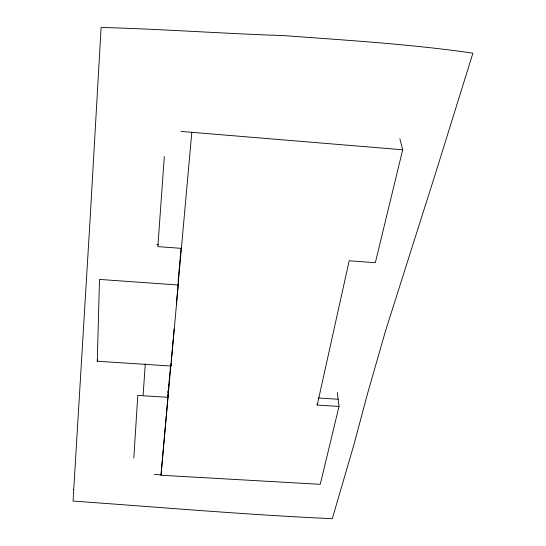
<?xml version="1.0" encoding="UTF-8"?>
<svg xmlns="http://www.w3.org/2000/svg" width="546" height="546" viewBox="0 0 546 546"><rect width="100%" height="100%" fill="white"/><g stroke="black" fill="none" stroke-linecap="round" stroke-linejoin="round"><path stroke-width="0.82" d="M97.27 361.227L99.495 279.416L178.221 285.032L170.939 366.038L97.27 361.227L97.495 359.541M178.221 285.032L178.467 280.118M337.312 392.472L339.011 406.429L320.249 484.322L161.009 475.238L168.134 394.799M168.223 393.113L168.366 390.581M168.55 387.203L168.687 384.671M170.939 366.038L171.069 363.554M167.97 392.499L168.066 390.827M133.818 458.019L137.783 395.427L167.997 397.331M143.141 395.127L145.277 363.704M164.312 156.525L157.862 246.615L181.388 248.362M167.772 396.676L170.577 365.356M178.119 281.101L181.074 248.116M161.009 475.238L171.041 363.575M171.191 361.889L171.567 357.671M171.717 355.985L173.232 339.127M173.382 337.442L174.14 329.013M176.338 304.566L191.81 132.309M339.011 406.429L317.24 405.057L349.187 260.77L375.341 262.708L402.682 149.788L399.89 138.814M154.402 474.474L161.036 474.856M318.188 397.966L338.138 399.235M156.763 244.608L158.449 244.731M181.067 131.422L402.682 149.788M317.083 403.46L317.24 405.057M73.737 489.509L73.089 501.078C159.473 507.214 245.768 514.741 332.289 518.7L353.924 444.676L367.533 393.632L385.565 330.787L435.681 172.836L472.911 53.146C410.278 44.069 347.038 40.343 283.968 35.613C222.986 33.572 162.073 29.122 101.106 27.423L90.172 217.874L73.737 489.509"/></g></svg>
